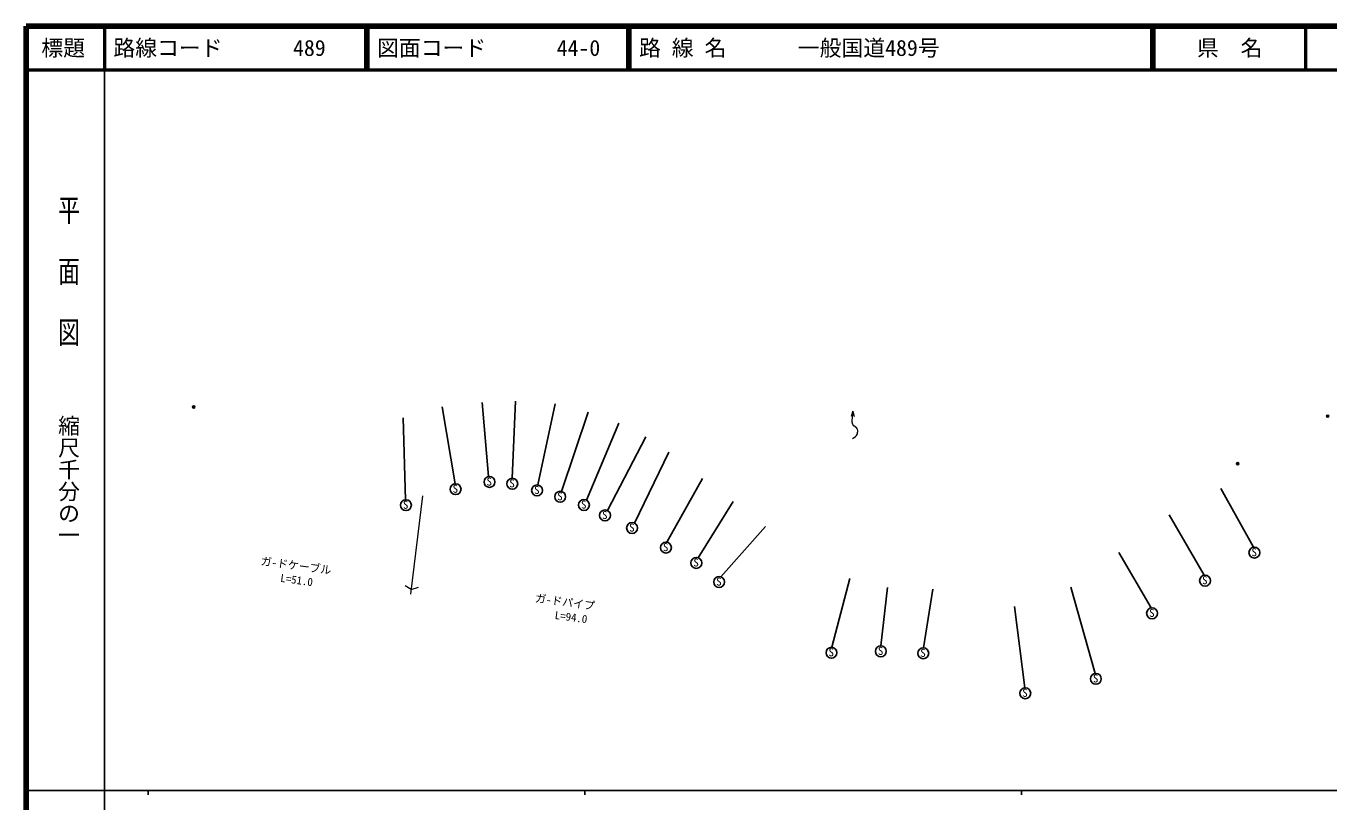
# Model space of a CAD drawing. Units: millimetres on the paper, with parts at other scales. Extents: x 40 to 680, y 20 to 380.
# Drawn here: x 40 to 338.4, y 202.4 to 380 of the extents above; entities that cross this region are included whole.
import ezdxf
from ezdxf.enums import TextEntityAlignment as Align

# ---------------------------------------------------------------- set-up
doc = ezdxf.new("R2010")
doc.units = ezdxf.units.MM
doc.header["$PDMODE"] = 32
doc.header["$PDSIZE"] = 0.5
for name, color, linetype, lineweight in [('M-BGD', 7, 'Continuous', 25), ('M-STR-HTXT', 7, 'Continuous', 13), ('M-STR-STRC', 7, 'Continuous', 13), ('M-TTL', 2, 'Continuous', 140), ('M-TTL-BAND', 7, 'Continuous', 25), ('M-TTL-LINE', 7, 'Continuous', 50)]:
    doc.layers.add(name, color=color, linetype=linetype, lineweight=lineweight)
doc.layers.add('M-OTRS', color=6, linetype='Continuous')
doc.layers.add('M-TTL-TXT', color=7, linetype='Continuous')
doc.styles.add('@ＭＳ ゴシック', font='')
doc.styles.add('ＭＳ ゴシック', font='')
doc.styles.get('@ＭＳ ゴシック').set_extended_font_data('@MS Gothic')
doc.styles.get('ＭＳ ゴシック').set_extended_font_data('MS Gothic')

msp = doc.modelspace()

# ---------------------------------------------------------------- linework, layer by layer
at = {"layer": 'M-BGD'}
for p, q in [((138.266, 275.247), (135.295, 292.848)), ((145.916, 276.879), (144.454, 293.851)), ((152.122, 294.151), (151.311, 276.493)), ((161.162, 293.551), (157.172, 274.959)), ((126.384, 290.32), (126.899, 271.585)), ((162.606, 273.49), (168.711, 291.59)), ((168.334, 271.506), (175.737, 289.105)), ((173.158, 269.11), (181.949, 285.978)), ((187.207, 282.438), (179.357, 266.239)), ((194.93, 276.472), (186.768, 261.885)), ((313.575, 274.187), (321.114, 260.708)), ((201.934, 271.138), (193.901, 258.286)), ((301.77, 268.152), (309.76, 254.286)), ((209.313, 265.43), (199.074, 253.948)), ((290.244, 259.51), (297.672, 246.803)), ((224.556, 237.804), (228.688, 253.525)), ((237.257, 251.512), (235.757, 238.131)), ((247.624, 251.083), (245.523, 237.679)), ((279.248, 251.584), (284.838, 231.823)), ((266.331, 247.15), (268.741, 228.546))]:
    msp.add_line(p, q, dxfattribs=at)
for centre in [(138.356, 274.001), (146.127, 275.647), (151.342, 275.243), (157.019, 273.719), (126.982, 270.338), (162.321, 272.273), (167.763, 270.38), (172.586, 267.983), (178.786, 265.113), (186.524, 260.634), (321.308, 259.476), (193.493, 257.121), (198.719, 252.751), (309.998, 253.062), (297.87, 245.579), (224.446, 236.559), (235.756, 236.881), (245.459, 236.431), (284.994, 230.59), (268.815, 227.286)]:
    msp.add_circle(centre, 1.25, dxfattribs=at)
at = {"layer": 'M-OTRS'}
for p in [(78.399, 292.802), (338.092, 290.698), (317.479, 279.827)]:
    msp.add_point(p, dxfattribs=at)
at = {"layer": 'M-STR-HTXT'}
for p, q in [((130.793, 272.438), (128.041, 249.968)), ((128.17, 251.028), (126.798, 251.896)), ((128.17, 251.028), (129.883, 251.539))]:
    msp.add_line(p, q, dxfattribs=at)
at = {"layer": 'M-STR-STRC'}
for q in [(228.928, 290.656), (229.673, 290.656)]:
    msp.add_line((229.312, 291.886), q, dxfattribs=at)
msp.add_open_spline([(229.258, 285.562), (229.785, 285.889), (230.206, 286.083), (230.371, 286.676), (230.481, 287.068), (230.529, 287.343), (230.371, 287.718), (230.145, 288.258), (229.554, 288.245), (229.312, 288.778), (228.964, 289.542), (229.312, 290.088), (229.312, 290.928), (229.312, 291.302), (229.312, 291.419), (229.312, 291.886)], degree=3, knots=[0, 0, 0, 0, 1, 1, 1, 2, 2, 2, 3, 3, 3, 4, 4, 4, 5, 5, 5, 5], dxfattribs=at)
at = {"layer": 'M-TTL'}
for p, q in [((40, 380), (40, 20)), ((680, 380), (40, 380))]:
    msp.add_line(p, q, dxfattribs=at)
at = {"layer": 'M-TTL-BAND'}
for p, q in [((58, 370), (58, 20)), ((40, 205), (579, 205)), ((68, 205), (68, 204)), ((168, 205), (168, 204)), ((268, 205), (268, 204))]:
    msp.add_line(p, q, dxfattribs=at)
at = {"layer": 'M-TTL-LINE'}
for p, q in [((58, 380), (58, 370)), ((117.75, 380), (117.75, 370)), ((118.25, 380), (118.25, 370)), ((177.75, 380), (177.75, 370)), ((178.25, 380), (178.25, 370)), ((297.75, 380), (297.75, 370)), ((298.25, 380), (298.25, 370)), ((333, 380), (333, 370)), ((40, 370), (680, 370))]:
    msp.add_line(p, q, dxfattribs=at)

# ---------------------------------------------------------------- texts
at = {"layer": 'M-BGD', "style": 'ＭＳ ゴシック'}
for p in [(137.678, 272.627), (145.448, 274.273), (150.664, 273.87), (156.34, 272.345), (161.642, 270.899), (126.303, 268.964), (167.084, 269.006), (171.908, 266.61), (178.107, 263.739), (185.845, 259.261), (320.63, 258.102), (192.814, 255.748), (198.041, 251.378), (309.32, 251.689), (297.191, 244.206), (223.767, 235.186), (235.077, 235.507), (244.781, 235.057), (284.315, 229.216), (268.137, 225.912)]:
    msp.add_text('S', height=1.833, dxfattribs=at).set_placement(p, align=Align.BOTTOM_LEFT)
at = {"layer": 'M-STR-HTXT', "style": 'ＭＳ ゴシック'}
for s, p in [('ガ-ドケーブル', (93.583, 256.136)), ('L=51.0', (98.069, 252.252)), ('ガ-ドパイプ', (156.425, 247.647)), ('L=94.0', (160.912, 243.762))]:
    msp.add_text(s, height=1.833, rotation=352.245, dxfattribs=at).set_placement(p, align=Align.BOTTOM_LEFT)
at = {"layer": 'M-TTL-BAND', "style": '@ＭＳ ゴシック', "width": 1.4}
msp.add_text('平  面  図', height=3.666, rotation=270, dxfattribs=at).set_placement((49.777, 306.475), align=Align.MIDDLE_RIGHT)
at = {"layer": 'M-TTL-BAND', "style": '@ＭＳ ゴシック'}
msp.add_text('縮尺千分の一', height=3.666, rotation=270, dxfattribs=at).set_placement((49.777, 261.03), align=Align.MIDDLE_RIGHT)
at = {"layer": 'M-TTL-TXT', "style": 'ＭＳ ゴシック'}
for s, p in [('標題', (48.5, 375)), ('県\u3000名', (315.625, 375))]:
    msp.add_text(s, height=3.666, dxfattribs=at).set_placement(p, align=Align.MIDDLE_CENTER)
for s, p in [('路線コード', (60, 375)), ('489', (101.142, 375)), ('図面コード', (120.38, 375)), ('44-0', (161.521, 375)), ('路 線 名', (180.38, 375)), ('一般国道489号', (216.734, 375))]:
    msp.add_text(s, height=3.666, dxfattribs=at).set_placement(p, align=Align.MIDDLE_LEFT)

doc.saveas('drawing.dxf')
